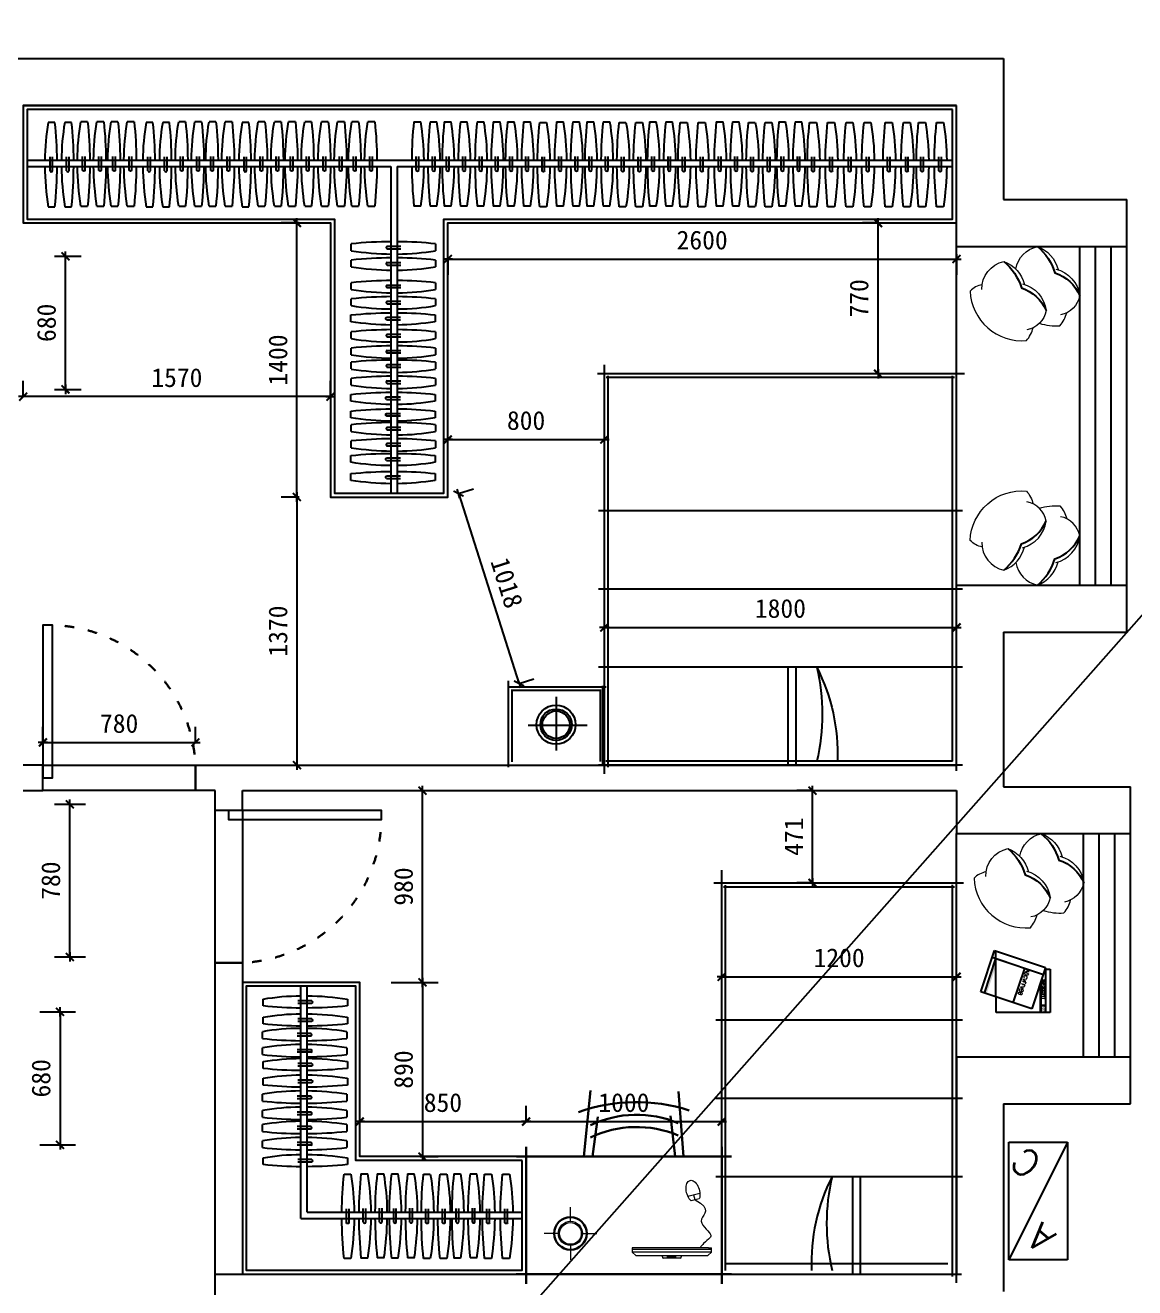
# Model space of a CAD drawing. Header units: millimetres. Extents: x -113526 to 211532, y -79714 to 28306.
# Drawn here: x 160355 to 166026, y -9080 to -2629 of the extents above; entities that cross this region are included whole.
import ezdxf

# ---------------------------------------------------------------- set-up
doc = ezdxf.new("R2010")
doc.units = ezdxf.units.MM
doc.header["$PDMODE"] = 35
doc.linetypes.add('ACAD_ISO03W100', pattern=[30, 12, -18])
doc.linetypes.add('CONTINOUS', pattern=[0])
doc.layers.add('$Longfin_AP_HATCH', color=1, linetype='Continuous')
doc.layers.add('F', color=8, linetype='Continuous')
for name, color, linetype, lineweight in [('0.15', 3, 'Continuous', 15), ('8', 8, 'Continuous', 5), ('WALL', 160, 'Continuous', 30), ('地面', 155, 'Continuous', 5), ('墙线', 7, 'CONTINOUS', 30), ('家具线', 135, 'Continuous', 18)]:
    doc.layers.add(name, color=color, linetype=linetype, lineweight=lineweight)
doc.styles.get("Standard").update_dxf_attribs({"font": 'txt', "bigfont": 'gbcbig.shx'})
doc.styles.add('标准', font='simhei.ttf')
doc.dimstyles.new('A3 HBA_80', dxfattribs={"dimscale": 80, "dimtxt": 2, "dimasz": 0.03, "dimexe": 2, "dimexo": 2.5, "dimgap": 0.6, "dimtad": 1, "dimdec": 0, "dimzin": 0, "dimdsep": 46, "dimtxsty": '标准', "dimblk": 'HBA_DIMENSION_TICK', "dimcen": 0, "dimclrd": 1, "dimclre": 1, "dimclrt": 2, "dimadec": 0, "dimazin": 0, "dimtfac": 1, "dimtdec": 0, "dimtix": 1, "dimtmove": 2, "dimatfit": 3, "dimldrblk": 'DOT', "dimfxl": 1, "dimtvp": 1, "dimtolj": 1, "dimtzin": 0, "dimarcsym": 0})

# ---------------------------------------------------------------- blocks, each defined once
blk = doc.blocks.new('sadffgdj')
at = {"color": 250, "linetype": 'Continuous'}
for p, q in [((108091.4, -7757.5), (108691.7, -7757.5)), ((108091.4, -8057.4), (108091.4, -7757.5)), ((108691.7, -7757.5), (108691.7, -8057.4)), ((108691.7, -8057.4), (108091.4, -8057.4))]:
    blk.add_line(p, q, dxfattribs=at)
at = {"color": 250, "linetype": 'ByBlock'}
blk.add_line((108691.7, -8057.4), (108091.4, -7757.5), dxfattribs=at)
at = {"color": 250, "linetype": 'Continuous'}
for s, p in [('C', (108597.7, -7933)), ('A', (108220.5, -8005.4))]:
    blk.add_text(s, height=135.5, rotation=48.93217, dxfattribs=at).set_placement(p)
blk = doc.blocks.new('HBA_DIMENSION_TICK')
at = {"color": 0, "linetype": 'ByBlock'}
for p, q in [((-10, 0), (0, 0)), ((0, 0), (10, 0))]:
    blk.add_line(p, q, dxfattribs=at)
at = {"color": 50, "linetype": 'ByBlock'}
blk.add_solid([(-10, -7), (-7, -10), (7, 10), (10, 7)], dxfattribs=at)
blk = doc.blocks.new('*D337')
at = {"color": 157, "lineweight": -2, "transparency": 16777216}
for p, q in [((160430.1, -7669.7), (160612.8, -7669.7)), ((160532.8, -7672.1), (160532.8, -8347.3)), ((160430.1, -8349.7), (160612.8, -8349.7))]:
    blk.add_line(p, q, dxfattribs=at)
at = {"layer": 'Defpoints', "color": 0, "transparency": 16777216}
for p in [(160270.1, -7669.7), (160270.1, -8349.7), (160532.8, -8349.7)]:
    blk.add_point(p, dxfattribs=at)
at = {"color": 157, "lineweight": -2, "transparency": 16777216, "xscale": 2.4, "yscale": 2.4, "zscale": 2.4}
for p, rotation in [((160532.8, -7669.7), 90), ((160532.8, -8349.7), 270)]:
    blk.add_blockref('HBA_DIMENSION_TICK', p, dxfattribs=dict(at, rotation=rotation))
at = {"color": 2, "transparency": 16777216, "insert": (160436.3, -8009.7), "char_height": 96, "attachment_point": 5, "rotation": 90, "style": '标准'}
blk.add_mtext('\\A1;680', dxfattribs=at)
blk = doc.blocks.new('_Dot')
at = {"color": 0, "linetype": 'ByBlock', "lineweight": -2}
blk.add_line((-0.5, 0), (-1, 0), dxfattribs=at)
at = {"color": 0, "linetype": 'ByBlock', "const_width": 0.5}
blk.add_lwpolyline([(-0.25, 0, 1), (0.25, 0, 1)], format="xyb", close=True, dxfattribs=at)
blk = doc.blocks.new('dsfbN')
at = {"color": 8}
blk.add_lwpolyline([(173732475.5, 71137090.8, -0.14773), (173732557.5, 71136951.3, -0.213343), (173732677.8, 71136828.2, -0.178662)], format="xyb", dxfattribs=at)
at = {"layer": '0.15', "color": 4, "linetype": 'ByBlock'}
for points in [[(173732355.2, 71136954, -0.356772), (173732475.5, 71137090.8, -0.249542), (173732574.6, 71136966.9, 9.61688)], [(173732358.1, 71136978.1, 0.165541), (173732295, 71136948.5, 0.425989), (173732568.4, 71136680.5, 0.121523), (173732606.1, 71136744.1, -7.115464)], [(173732564, 71136970.6, -0.306663), (173732677.8, 71136828.2, -0.30633), (173732573.9, 71136735.2, 0.872847)]]:
    blk.add_lwpolyline(points, format="xyb", dxfattribs=at)
blk = doc.blocks.new('DGBAehnrgm')
at = {"color": 8}
blk.add_lwpolyline([(173732475.5, 71137090.8, -0.14773), (173732557.5, 71136951.3, -0.213343), (173732677.8, 71136828.2, -0.178662)], format="xyb", dxfattribs=at)
at = {"layer": '0.15', "color": 4, "linetype": 'ByBlock'}
for points in [[(173732358.9, 71136981.9, -0.302541), (173732475.5, 71137090.8, -0.249542), (173732574.6, 71136966.9)], [(173732564, 71136970.6, -0.306663), (173732677.8, 71136828.2, -0.30633), (173732573.9, 71136735.2, 0.872847)], [(173732463.8, 71136698.6, 0.100993), (173732568.4, 71136680.5, 0.121523), (173732606.1, 71136744.1)]]:
    blk.add_lwpolyline(points, format="xyb", dxfattribs=at)
at = {"layer": '$Longfin_AP_HATCH', "color": 2}
blk.add_blockref('dsfbN', (-175.5, -66.5), dxfattribs=at)
blk = doc.blocks.new('A$C23A713F3')
at = {"color": 251}
for p, q in [((2109.7, 1240.7), (20.9, 1240.7)), ((65.4, 0), (65.4, 1276.1)), ((85.4, 50.1), (85.4, 1231.3)), ((85.4, 50.1), (85.4, 1231.3)), ((765.4, 10.5), (765.4, 1270.9)), ((765.4, 10.5), (765.4, 1270.9)), ((1165.4, 10.5), (1165.4, 1270.9)), ((1165.4, 10.5), (1165.4, 1270.9)), ((1565.4, 10.5), (1565.4, 1270.9)), ((1565.4, 10.5), (1565.4, 1270.9)), ((2075.9, 1220.7), (75.5, 1220.7)), ((2075.9, 1220.7), (75.5, 1220.7)), ((2065.4, 750.7), (1565.4, 750.7)), ((2065.4, 750.7), (1565.4, 750.7)), ((2065.4, 710.7), (1565.4, 710.7)), ((2065.4, 710.7), (1565.4, 710.7)), ((2094, 40.7), (0, 40.7)), ((2045.4, 60.7), (76.9, 60.7)), ((2045.4, 60.7), (76.9, 60.7))]:
    blk.add_line(p, q, dxfattribs=at)
at = {"color": 4}
for p, q in [((2109.7, 1240.7), (20.9, 1240.7)), ((65.4, 0), (65.4, 1276.1)), ((2060.1, 1240.7), (1560.1, 1240.7)), ((2064.1, 7.8), (2064.1, 1265.8)), ((2094, 40.7), (0, 40.7))]:
    blk.add_line(p, q, dxfattribs=at)
at = {"color": 250}
blk.add_line((2009.6, 60.7), (2009.6, 1196), dxfattribs=at)
at = {"color": 251}
for centre, radius, start, end in [((1805.4, 1638), 1061, 256.92637, 283.07363), ((2008.6, 1482.3), 983.3, 243.20815, 272.14343)]:
    blk.add_arc(centre, radius, start, end, dxfattribs=at)
blk = doc.blocks.new('fgsnghm')
at = {"layer": '8', "color": 8}
for p, q in [((132898.9, -11031.7), (132898.9, -10959.4)), ((132837, -11093.5), (132764.7, -11093.5)), ((132960.7, -11093.6), (133033.1, -11093.7)), ((132898.8, -11155.4), (132898.8, -11227.8))]:
    blk.add_line(p, q, dxfattribs=at)
for radius in [61.9, 55.5]:
    blk.add_circle((132898.9, -11093.6), radius, dxfattribs=at)
at = {"layer": 'WALL', "color": 4}
for p, q in [((133001.3, -10363), (132968, -10701.1)), ((133451.5, -10367.9), (133477.1, -10701.1)), ((133722.6, -10701.1), (132622.5, -10701.1)), ((132672.1, -10651.1), (132672.1, -11351.1)), ((133672.1, -10651.1), (133672.1, -11351.1)), ((133722.2, -11301.1), (132622.1, -11301.1))]:
    blk.add_line(p, q, dxfattribs=at)
at = {"layer": 'WALL', "color": 8}
for p, q in [((133039.4, -10498.4), (133011.8, -10701.1)), ((133410.6, -10492.7), (133433.7, -10701.1))]:
    blk.add_line(p, q, dxfattribs=at)
blk.add_circle((132898.9, -11093.6), 83.1, dxfattribs=at)
at = {"layer": 'WALL', "color": 4}
blk.add_arc((133236.5, -11303.9), 881.3, 72.24157, 109.67508, dxfattribs=at)
at = {"layer": 'WALL', "color": 8}
for centre in [(133237.7, -11035.4), (133237, -11097.8)]:
    blk.add_arc(centre, 548.1, 67.20626, 115.53363, dxfattribs=at)
at = {"layer": '地面', "color": 8}
for p, q in [((133560.8, -10889.1), (133499.7, -10905.4)), ((133536.9, -10921.9), (133530.3, -10897.2)), ((133557.6, -10916.4), (133516.1, -10927.5)), ((133230.2, -11166.4), (133214.5, -11167.8)), ((133619.5, -11175.4), (133214.5, -11175.4)), ((133619.5, -11188.9), (133214.5, -11188.9)), ((133462, -11220.4), (133372, -11220.4)), ((133395.8, -11220.4), (133395.8, -11206.9)), ((133438.3, -11208.4), (133395.8, -11208.4)), ((133438.3, -11210.6), (133395.8, -11210.6)), ((133438.3, -11213.6), (133395.8, -11213.6)), ((133438.3, -11216.7), (133395.8, -11216.7)), ((133438.3, -11218.9), (133395.8, -11218.9)), ((133438.3, -11220.4), (133438.3, -11206.9))]:
    blk.add_line(p, q, dxfattribs=at)
at = {"layer": '地面', "color": 8, "extrusion": (0, 0, -1)}
blk.add_ellipse((133525.3, -10878.8), major_axis=(-15.1, 56.2), ratio=0.57476, start_param=3.83806, end_param=8.728311, dxfattribs=at)
at = {"layer": '地面', "color": 8}
for centre, start_param, end_param in [((133381.9, -11211.2), 0.463299, 1.540111), ((133452.2, -11211.2), 3.172278, 4.24909)]:
    blk.add_ellipse(centre, major_axis=(-9.53, 9.53), ratio=1, start_param=start_param, end_param=end_param, dxfattribs=at)
blk.add_open_spline([(133536.9, -10921.9), (133624.6, -10969), (133522.3, -11025.5), (133647.4, -11106.9), (133597.8, -11122.3), (133567.1, -11158.9), (133561.2, -11166.4)], degree=3, knots=[0, 0, 0, 0, 95.267972, 207.243527, 324.461045, 354.719429, 354.719429, 354.719429, 354.719429], dxfattribs=at)
at = {"layer": '家具线', "color": 8}
for p, q in [((133214.5, -11167.8), (133214.5, -11188.9)), ((133214.5, -11188.9), (133232.5, -11206.9)), ((133603.8, -11166.4), (133230.2, -11166.4)), ((133232.5, -11206.9), (133601.5, -11206.9)), ((133601.5, -11206.9), (133619.5, -11188.9)), ((133603.8, -11166.4), (133619.5, -11167.8)), ((133619.5, -11188.9), (133619.5, -11167.8))]:
    blk.add_line(p, q, dxfattribs=at)
blk = doc.blocks.new('drtyjj')
at = {"layer": 'F', "color": 8}
for p, q in [((174031251.3, 70471531.8), (174031251.3, 70471497.2)), ((174031433.7, 70471522.5), (174031505.2, 70471522.5)), ((174031433.7, 70471509.1), (174031505.2, 70471509.1)), ((174031682.1, 70471497.2), (174031682.1, 70471531.8))]:
    blk.add_line(p, q, dxfattribs=at)
for centre, radius, start, end in [((174031474.1, 70470091.6), 1457.4, 90.6883, 98.79236), ((174031474, 70473686.5), 2200.6, 264.19054, 269.54468), ((174031438.2, 70471515.8), 8.08, 123.97742, 236.02258), ((174031477.2, 70470315.1), 1233.9, 80.44281, 89.4543), ((174031477.2, 70473347.6), 1861.7, 270.36051, 276.31667)]:
    blk.add_arc(centre, radius, start, end, dxfattribs=at)
blk = doc.blocks.new('hfd')
at = {"layer": 'F', "color": 8}
for p, q in [((-1034314.1, -372042.9), (-1034279.5, -372042.9)), ((-1034231.5, -372042.7), (-1034196.9, -372042.7)), ((-1034304.8, -372225.3), (-1034304.8, -372296.7)), ((-1034291.4, -372225.3), (-1034291.4, -372296.7)), ((-1034222.2, -372225.1), (-1034222.2, -372296.6)), ((-1034208.8, -372225.1), (-1034208.8, -372296.6)), ((-1034279.5, -372473.6), (-1034314.1, -372473.6)), ((-1034196.9, -372473.5), (-1034231.5, -372473.5))]:
    blk.add_line(p, q, dxfattribs=at)
for centre, radius, start, end in [((-1032873.9, -372265.6), 1457.4, 171.20764, 179.3117), ((-1036468.8, -372265.6), 2200.6, 0.45532, 5.80946), ((-1032791.3, -372265.5), 1457.4, 171.20764, 179.3117), ((-1036386.2, -372265.4), 2200.6, 0.45532, 5.80946), ((-1034298.1, -372229.8), 8.08, 33.97742, 146.02258), ((-1034215.5, -372229.6), 8.08, 33.97742, 146.02258), ((-1033097.4, -372268.8), 1233.9, 180.5457, 189.55719), ((-1036129.9, -372268.8), 1861.7, 353.68333, 359.63949), ((-1033014.8, -372268.6), 1233.9, 180.5457, 189.55719), ((-1036047.3, -372268.6), 1861.7, 353.68333, 359.63949)]:
    blk.add_arc(centre, radius, start, end, dxfattribs=at)
blk = doc.blocks.new('*D342')
at = {"color": 157, "lineweight": -2, "transparency": 16777216}
for p, q in [((160505.1, -6609.7), (160662.5, -6609.7)), ((160582.5, -7387.3), (160582.5, -6612.1)), ((160505.1, -7389.7), (160662.5, -7389.7))]:
    blk.add_line(p, q, dxfattribs=at)
at = {"layer": 'Defpoints', "color": 0, "transparency": 16777216}
for p in [(160345.1, -6609.7), (160582.5, -6609.7), (160345.1, -7389.7)]:
    blk.add_point(p, dxfattribs=at)
at = {"color": 157, "lineweight": -2, "transparency": 16777216, "xscale": 2.4, "yscale": 2.4, "zscale": 2.4}
for p, rotation in [((160582.5, -6609.7), 90), ((160582.5, -7389.7), 270)]:
    blk.add_blockref('HBA_DIMENSION_TICK', p, dxfattribs=dict(at, rotation=rotation))
at = {"color": 2, "transparency": 16777216, "insert": (160486, -6999.7), "char_height": 96, "attachment_point": 5, "rotation": 90, "style": '标准'}
blk.add_mtext('\\A1;780', dxfattribs=at)
blk = doc.blocks.new('*D346')
at = {"color": 157, "lineweight": -2, "transparency": 16777216}
for p, q in [((160505.1, -3809.7), (160640.6, -3809.7)), ((160560.6, -4487.3), (160560.6, -3812.1)), ((160505.1, -4489.7), (160640.6, -4489.7))]:
    blk.add_line(p, q, dxfattribs=at)
at = {"layer": 'Defpoints', "color": 0, "transparency": 16777216}
for p in [(160345.1, -3809.7), (160560.6, -3809.7), (160345.1, -4489.7)]:
    blk.add_point(p, dxfattribs=at)
at = {"color": 157, "lineweight": -2, "transparency": 16777216, "xscale": 2.4, "yscale": 2.4, "zscale": 2.4}
for p, rotation in [((160560.6, -3809.7), 90), ((160560.6, -4489.7), 270)]:
    blk.add_blockref('HBA_DIMENSION_TICK', p, dxfattribs=dict(at, rotation=rotation))
at = {"color": 2, "transparency": 16777216, "insert": (160464, -4149.7), "char_height": 96, "attachment_point": 5, "rotation": 90, "style": '标准'}
blk.add_mtext('\\A1;680', dxfattribs=at)
blk = doc.blocks.new('q4yq34')
h = blk.add_hatch()
h.set_pattern_fill('AR-SAND', color=8, scale=0.1, angle=-45, style=0)
h.set_pattern_definition([(352.5, (11138.1767, -104217.2023), (3.34753489, 3.57381349), [0, -3.8608, 0, -4.318, 0, -4.1275]), (322.5, (11138.177, -104217.202), (8.2473285, 1.89010928), [0, -2.0828, 0, -3.4798, 0, -1.3335]), (282.5, (11135.9675, -104214.993), (5.60332312, -5.58299826), [0, -1.27, 0, -4.572, 0, -5.969]), (272.5, (11135.9675, -104214.993), (6.9755078, -3.8228111), [0, -0.635, 0, -2.9972, 0, -3.429])])
h.paths.add_polyline_path([(31271.6, -2113.7), (31241.6, -2113.7), (31241.6, -2133.7), (31271.6, -2133.7)])
at = {"color": 8}
for p, q in [((31086.6, -2114.6), (31086.6, -2093.7)), ((31086.6, -2093.7), (31271.6, -2093.7)), ((31271.6, -2093.7), (31271.6, -2323.7)), ((31008.2, -2330.9), (31080.8, -2112.7)), ((31042, -2324.2), (31109.3, -2122.1)), ((31080.8, -2112.7), (31256.3, -2171.1)), ((31086.6, -2113.7), (31271.6, -2113.7)), ((31144.1, -2133.7), (31271.6, -2133.7)), ((31271.6, -2134.4), (31146.2, -2134.4)), ((31241.6, -2113.7), (31241.6, -2133.7)), ((31230.9, -2250.4), (31083.8, -2201.3)), ((31256.3, -2171.1), (31183.7, -2389.3)), ((31036.6, -2340.4), (31056.3, -2281.3)), ((31183.7, -2389.3), (31008.2, -2330.9)), ((31205.1, -2324.9), (31010.1, -2324.9)), ((31189, -2373.3), (31042, -2324.2)), ((31271.6, -2323.7), (31205.5, -2323.7))]:
    blk.add_line(p, q, dxfattribs=at)
blk.add_solid([(31192.2, -2363.8), (31189, -2373.3), (31073.6, -2324.2), (31070.4, -2333.7)], dxfattribs=at)
at = {"color": 8, "insert": (31129.3, -2116.1), "char_height": 12, "width": 3.736, "attachment_point": 1}
blk.add_mtext('TRFGGGYTT', dxfattribs=at)
at = {"color": 8, "insert": (31093.1, -2181.2), "char_height": 15, "width": 102.736, "attachment_point": 1, "rotation": 342}
blk.add_mtext('ADCVFFVBB', dxfattribs=at)
blk = doc.blocks.new('*D331')
at = {"color": 157, "lineweight": -2, "transparency": 16777216}
for p, q in [((160345.1, -4526.9), (160345.1, -4446.9)), ((161915.1, -4526.9), (161915.1, -4446.9)), ((161912.7, -4526.9), (160347.5, -4526.9))]:
    blk.add_line(p, q, dxfattribs=at)
at = {"layer": 'Defpoints', "color": 0, "transparency": 16777216}
for p in [(160345.1, -4526.9), (160345.1, -4575.6), (161915.1, -4575.6)]:
    blk.add_point(p, dxfattribs=at)
at = {"color": 157, "lineweight": -2, "transparency": 16777216, "xscale": 2.4, "yscale": 2.4, "zscale": 2.4, "rotation": 180}
blk.add_blockref('HBA_DIMENSION_TICK', (160345.1, -4526.9), dxfattribs=at)
at = {"color": 157, "lineweight": -2, "transparency": 16777216, "xscale": 2.4, "yscale": 2.4, "zscale": 2.4}
blk.add_blockref('HBA_DIMENSION_TICK', (161915.1, -4526.9), dxfattribs=at)
at = {"color": 2, "transparency": 16777216, "insert": (161130.1, -4430.4), "char_height": 96, "attachment_point": 5, "style": '标准'}
blk.add_mtext('\\A1;1570', dxfattribs=at)
blk = doc.blocks.new('dsfghgm')
at = {"color": 4}
for p, q in [((52684.4, 16662), (50824, 16662)), ((50854.2, 16706.3), (50854.2, 14617.5)), ((52654.2, 16690.6), (52654.2, 14596.6)), ((52694.9, 14662), (50818.7, 14662))]:
    blk.add_line(p, q, dxfattribs=at)
at = {"color": 251}
for p, q in [((50854.2, 16706.3), (50854.2, 14617.5)), ((52634.2, 16642), (50862.4, 16642)), ((52634.2, 16642), (50862.4, 16642)), ((50874.2, 16672.5), (50874.2, 14672.1)), ((50874.2, 16672.5), (50874.2, 14672.1)), ((51794.2, 16662), (51794.2, 16162)), ((51794.2, 16662), (51794.2, 16162)), ((51834.2, 16662), (51834.2, 16162)), ((51834.2, 16662), (51834.2, 16162)), ((52634.2, 16642), (52634.2, 14673.6)), ((52634.2, 16642), (52634.2, 14673.6)), ((52654.2, 16690.6), (52654.2, 14596.6)), ((52684.4, 16162), (50824, 16162)), ((52684.4, 16162), (50824, 16162)), ((52684.4, 15762), (50824, 15762)), ((52684.4, 15762), (50824, 15762)), ((52684.4, 15362), (50824, 15362)), ((52684.4, 15362), (50824, 15362)), ((52694.9, 14662), (50818.7, 14662)), ((52644.7, 14682), (50863.6, 14682)), ((52644.7, 14682), (50863.6, 14682))]:
    blk.add_line(p, q, dxfattribs=at)
for centre, radius, start, end in [((50906.9, 16402), 1061, 346.92637, 13.07363), ((51062.6, 16605.3), 983.3, 333.20813, 2.14344)]:
    blk.add_arc(centre, radius, start, end, dxfattribs=at)
blk = doc.blocks.new('dsfgbhdm')
at = {"color": 251}
for p, q in [((55994.9, 18339.7), (55994.9, 18841.7)), ((55994.9, 18339.7), (55994.9, 18841.7)), ((56409.7, 18831.9), (55959.9, 18831.9)), ((56396.8, 18825), (55988.9, 18825)), ((56396.8, 18825), (55988.9, 18825)), ((56376.2, 18811.9), (56008.3, 18811.9)), ((56376.2, 18811.9), (56008.3, 18811.9)), ((56010.9, 18358), (56010.9, 18815.7)), ((56010.9, 18358), (56010.9, 18815.7)), ((56190.9, 18442.6), (56190.9, 18744.8)), ((56319.5, 18586.6), (56046.2, 18586.6)), ((56405, 18341.2), (55964.6, 18341.2)), ((56377.8, 18361.2), (56007.8, 18361.2)), ((56377.8, 18361.2), (56007.8, 18361.2))]:
    blk.add_line(p, q, dxfattribs=at)
at = {"color": 4}
for p, q in [((56394.9, 18309.1), (56394.9, 18876.1)), ((56409.7, 18831.9), (55959.9, 18831.9)), ((56405, 18341.2), (55964.6, 18341.2))]:
    blk.add_line(p, q, dxfattribs=at)
at = {"color": 251}
for radius in [100, 100, 80, 80, 70, 70]:
    blk.add_circle((56188.1, 18585), radius, dxfattribs=at)
blk = doc.blocks.new('*D351')
at = {"color": 157, "lineweight": -2, "transparency": 16777216}
for p, q in [((162569.9, -5022.3), (162646.1, -4998)), ((162570.6, -5024.6), (162878.4, -5990.1)), ((162879.1, -5992.3), (162955.3, -5968))]:
    blk.add_line(p, q, dxfattribs=at)
at = {"layer": 'Defpoints', "color": 0, "transparency": 16777216}
for p in [(162515.1, -5039.7), (162879.1, -5992.3), (162824.4, -6009.8)]:
    blk.add_point(p, dxfattribs=at)
at = {"color": 157, "lineweight": -2, "transparency": 16777216, "xscale": 2.4, "yscale": 2.4, "zscale": 2.4}
for p, rotation in [((162569.9, -5022.3), 107.6832998542447), ((162879.1, -5992.3), 287.6832998542447)]:
    blk.add_blockref('HBA_DIMENSION_TICK', p, dxfattribs=dict(at, rotation=rotation))
at = {"color": 2, "transparency": 16777216, "insert": (162816.5, -5478), "char_height": 96, "attachment_point": 5, "rotation": 287.6833, "style": '标准'}
blk.add_mtext('\\A1;1018', dxfattribs=at)
blk = doc.blocks.new('*D332')
at = {"color": 157, "lineweight": -2, "transparency": 16777216}
for p, q in [((162515.1, -4745.8), (162515.1, -4665.8)), ((163315.1, -4745.8), (163315.1, -4665.8)), ((162517.5, -4745.8), (163312.7, -4745.8))]:
    blk.add_line(p, q, dxfattribs=at)
at = {"layer": 'Defpoints', "color": 0, "transparency": 16777216}
for p in [(163315.1, -4745.8), (162515.1, -4798.8), (163315.1, -4798.8)]:
    blk.add_point(p, dxfattribs=at)
at = {"color": 157, "lineweight": -2, "transparency": 16777216, "xscale": 2.4, "yscale": 2.4, "zscale": 2.4, "rotation": 180}
blk.add_blockref('HBA_DIMENSION_TICK', (162515.1, -4745.8), dxfattribs=at)
at = {"color": 157, "lineweight": -2, "transparency": 16777216, "xscale": 2.4, "yscale": 2.4, "zscale": 2.4}
blk.add_blockref('HBA_DIMENSION_TICK', (163315.1, -4745.8), dxfattribs=at)
at = {"color": 2, "transparency": 16777216, "insert": (162915.1, -4649.3), "char_height": 96, "attachment_point": 5, "style": '标准'}
blk.add_mtext('\\A1;800', dxfattribs=at)
blk = doc.blocks.new('*D352')
at = {"color": 157, "lineweight": -2, "transparency": 16777216}
for p, q in [((165115.1, -3799.7), (165115.1, -3904)), ((162515.1, -3824), (162515.1, -3904)), ((162517.5, -3824), (165112.7, -3824))]:
    blk.add_line(p, q, dxfattribs=at)
at = {"layer": 'Defpoints', "color": 0, "transparency": 16777216}
for p in [(165115.1, -3639.7), (162515.1, -3743.4), (165115.1, -3824)]:
    blk.add_point(p, dxfattribs=at)
at = {"color": 157, "lineweight": -2, "transparency": 16777216, "xscale": 2.4, "yscale": 2.4, "zscale": 2.4, "rotation": 180}
blk.add_blockref('HBA_DIMENSION_TICK', (162515.1, -3824), dxfattribs=at)
at = {"color": 157, "lineweight": -2, "transparency": 16777216, "xscale": 2.4, "yscale": 2.4, "zscale": 2.4}
blk.add_blockref('HBA_DIMENSION_TICK', (165115.1, -3824), dxfattribs=at)
at = {"color": 2, "transparency": 16777216, "insert": (163815.1, -3727.4), "char_height": 96, "attachment_point": 5, "style": '标准'}
blk.add_mtext('\\A1;2600', dxfattribs=at)
blk = doc.blocks.new('*D353')
at = {"color": 157, "lineweight": -2, "transparency": 16777216}
for p, q in [((161755.1, -3639.7), (161663.8, -3639.7)), ((161743.8, -5037.3), (161743.8, -3642.1)), ((161755.1, -5039.7), (161663.8, -5039.7))]:
    blk.add_line(p, q, dxfattribs=at)
at = {"layer": 'Defpoints', "color": 0, "transparency": 16777216}
for p in [(161743.8, -3639.7), (161915.1, -3639.7), (161915.1, -5039.7)]:
    blk.add_point(p, dxfattribs=at)
at = {"color": 157, "lineweight": -2, "transparency": 16777216, "xscale": 2.4, "yscale": 2.4, "zscale": 2.4}
for p, rotation in [((161743.8, -3639.7), 90), ((161743.8, -5039.7), 270)]:
    blk.add_blockref('HBA_DIMENSION_TICK', p, dxfattribs=dict(at, rotation=rotation))
at = {"color": 2, "transparency": 16777216, "insert": (161647.3, -4339.7), "char_height": 96, "attachment_point": 5, "rotation": 90, "style": '标准'}
blk.add_mtext('\\A1;1400', dxfattribs=at)
blk = doc.blocks.new('*D354')
at = {"color": 157, "lineweight": -2, "transparency": 16777216}
for p, q in [((160445.1, -6293.7), (160445.1, -6213.7)), ((161225.1, -6293.7), (161225.1, -6213.7)), ((160447.5, -6293.7), (161222.7, -6293.7))]:
    blk.add_line(p, q, dxfattribs=at)
at = {"layer": 'Defpoints', "color": 0, "transparency": 16777216}
for p in [(161225.1, -6293.7), (160445.1, -6409.7), (161225.1, -6409.7)]:
    blk.add_point(p, dxfattribs=at)
at = {"color": 157, "lineweight": -2, "transparency": 16777216, "xscale": 2.4, "yscale": 2.4, "zscale": 2.4, "rotation": 180}
blk.add_blockref('HBA_DIMENSION_TICK', (160445.1, -6293.7), dxfattribs=at)
at = {"color": 157, "lineweight": -2, "transparency": 16777216, "xscale": 2.4, "yscale": 2.4, "zscale": 2.4}
blk.add_blockref('HBA_DIMENSION_TICK', (161225.1, -6293.7), dxfattribs=at)
at = {"color": 2, "transparency": 16777216, "insert": (160835.1, -6197.2), "char_height": 96, "attachment_point": 5, "style": '标准'}
blk.add_mtext('\\A1;780', dxfattribs=at)
blk = doc.blocks.new('*D355')
at = {"color": 157, "lineweight": -2, "transparency": 16777216}
for p, q in [((161755.1, -5039.7), (161663.8, -5039.7)), ((161743.8, -5042.1), (161743.8, -6407.3)), ((161343.8, -6409.7), (161823.8, -6409.7))]:
    blk.add_line(p, q, dxfattribs=at)
at = {"layer": 'Defpoints', "color": 0, "transparency": 16777216}
for p in [(161915.1, -5039.7), (131672.1, -6409.7), (161743.8, -6409.7)]:
    blk.add_point(p, dxfattribs=at)
at = {"color": 157, "lineweight": -2, "transparency": 16777216, "xscale": 2.4, "yscale": 2.4, "zscale": 2.4}
for p, rotation in [((161743.8, -5039.7), 90), ((161743.8, -6409.7), 270)]:
    blk.add_blockref('HBA_DIMENSION_TICK', p, dxfattribs=dict(at, rotation=rotation))
at = {"color": 2, "transparency": 16777216, "insert": (161647.3, -5724.7), "char_height": 96, "attachment_point": 5, "rotation": 90, "style": '标准'}
blk.add_mtext('\\A1;1370', dxfattribs=at)
blk = doc.blocks.new('*D356')
at = {"color": 157, "lineweight": -2, "transparency": 16777216}
for p, q in [((163315.1, -5706.1), (163315.1, -5626.1)), ((165115.1, -5706.1), (165115.1, -5626.1)), ((163317.5, -5706.1), (165112.7, -5706.1))]:
    blk.add_line(p, q, dxfattribs=at)
at = {"layer": 'Defpoints', "color": 0, "transparency": 16777216}
for p in [(165115.1, -5706.1), (163315.1, -5753.4), (165115.1, -5753.4)]:
    blk.add_point(p, dxfattribs=at)
at = {"color": 157, "lineweight": -2, "transparency": 16777216, "xscale": 2.4, "yscale": 2.4, "zscale": 2.4, "rotation": 180}
blk.add_blockref('HBA_DIMENSION_TICK', (163315.1, -5706.1), dxfattribs=at)
at = {"color": 157, "lineweight": -2, "transparency": 16777216, "xscale": 2.4, "yscale": 2.4, "zscale": 2.4}
blk.add_blockref('HBA_DIMENSION_TICK', (165115.1, -5706.1), dxfattribs=at)
at = {"color": 2, "transparency": 16777216, "insert": (164215.1, -5609.6), "char_height": 96, "attachment_point": 5, "style": '标准'}
blk.add_mtext('\\A1;1800', dxfattribs=at)
blk = doc.blocks.new('*D358')
at = {"color": 157, "lineweight": -2, "transparency": 16777216}
for p, q in [((162339.5, -6539.7), (162465.6, -6539.7)), ((162385.6, -7517.3), (162385.6, -6542.1)), ((162225.1, -7519.7), (162465.6, -7519.7))]:
    blk.add_line(p, q, dxfattribs=at)
at = {"layer": 'Defpoints', "color": 0, "transparency": 16777216}
for p in [(162179.5, -6539.7), (162385.6, -6539.7), (162065.1, -7519.7)]:
    blk.add_point(p, dxfattribs=at)
at = {"color": 157, "lineweight": -2, "transparency": 16777216, "xscale": 2.4, "yscale": 2.4, "zscale": 2.4}
for p, rotation in [((162385.6, -6539.7), 90), ((162385.6, -7519.7), 270)]:
    blk.add_blockref('HBA_DIMENSION_TICK', p, dxfattribs=dict(at, rotation=rotation))
at = {"color": 2, "transparency": 16777216, "insert": (162289.1, -7029.7), "char_height": 96, "attachment_point": 5, "rotation": 90, "style": '标准'}
blk.add_mtext('\\A1;980', dxfattribs=at)
blk = doc.blocks.new('*D359')
at = {"color": 157, "lineweight": -2, "transparency": 16777216}
for p, q in [((162225.1, -7519.7), (162465.6, -7519.7)), ((162385.6, -7522.1), (162385.6, -8407.3)), ((162373.2, -8409.7), (162465.6, -8409.7))]:
    blk.add_line(p, q, dxfattribs=at)
at = {"layer": 'Defpoints', "color": 0, "transparency": 16777216}
for p in [(162065.1, -7519.7), (162213.2, -8409.7), (162385.6, -8409.7)]:
    blk.add_point(p, dxfattribs=at)
at = {"color": 157, "lineweight": -2, "transparency": 16777216, "xscale": 2.4, "yscale": 2.4, "zscale": 2.4}
for p, rotation in [((162385.6, -7519.7), 90), ((162385.6, -8409.7), 270)]:
    blk.add_blockref('HBA_DIMENSION_TICK', p, dxfattribs=dict(at, rotation=rotation))
at = {"color": 2, "transparency": 16777216, "insert": (162289.1, -7964.7), "char_height": 96, "attachment_point": 5, "rotation": 90, "style": '标准'}
blk.add_mtext('\\A1;890', dxfattribs=at)
blk = doc.blocks.new('*D360')
at = {"color": 157, "lineweight": -2, "transparency": 16777216}
for p, q in [((162065.1, -8230.7), (162065.1, -8150.7)), ((162915.1, -8230.7), (162915.1, -8150.7)), ((162067.5, -8230.7), (162912.7, -8230.7))]:
    blk.add_line(p, q, dxfattribs=at)
at = {"layer": 'Defpoints', "color": 0, "transparency": 16777216}
for p in [(162915.1, -8230.7), (162065.1, -8281.2), (162915.1, -8359.7)]:
    blk.add_point(p, dxfattribs=at)
at = {"color": 157, "lineweight": -2, "transparency": 16777216, "xscale": 2.4, "yscale": 2.4, "zscale": 2.4, "rotation": 180}
blk.add_blockref('HBA_DIMENSION_TICK', (162065.1, -8230.7), dxfattribs=at)
at = {"color": 157, "lineweight": -2, "transparency": 16777216, "xscale": 2.4, "yscale": 2.4, "zscale": 2.4}
blk.add_blockref('HBA_DIMENSION_TICK', (162915.1, -8230.7), dxfattribs=at)
at = {"color": 2, "transparency": 16777216, "insert": (162490.1, -8134.2), "char_height": 96, "attachment_point": 5, "style": '标准'}
blk.add_mtext('\\A1;850', dxfattribs=at)
blk = doc.blocks.new('*D361')
at = {"color": 157, "lineweight": -2, "transparency": 16777216}
for p, q in [((162915.1, -8230.7), (162915.1, -8150.7)), ((163915.1, -8230.7), (163915.1, -8150.7)), ((162917.5, -8230.7), (163912.7, -8230.7))]:
    blk.add_line(p, q, dxfattribs=at)
at = {"layer": 'Defpoints', "color": 0, "transparency": 16777216}
for p in [(163915.1, -8230.7), (163915.1, -8302.2), (162915.1, -8359.7)]:
    blk.add_point(p, dxfattribs=at)
at = {"color": 157, "lineweight": -2, "transparency": 16777216, "xscale": 2.4, "yscale": 2.4, "zscale": 2.4, "rotation": 180}
blk.add_blockref('HBA_DIMENSION_TICK', (162915.1, -8230.7), dxfattribs=at)
at = {"color": 157, "lineweight": -2, "transparency": 16777216, "xscale": 2.4, "yscale": 2.4, "zscale": 2.4}
blk.add_blockref('HBA_DIMENSION_TICK', (163915.1, -8230.7), dxfattribs=at)
at = {"color": 2, "transparency": 16777216, "insert": (163415.1, -8134.2), "char_height": 96, "attachment_point": 5, "style": '标准'}
blk.add_mtext('\\A1;1000', dxfattribs=at)
blk = doc.blocks.new('*D362')
at = {"color": 157, "lineweight": -2, "transparency": 16777216}
for p, q in [((164379.2, -6539.7), (164299.2, -6539.7)), ((164379.2, -7008.7), (164379.2, -6542.1)), ((164379.2, -7011.1), (164299.2, -7011.1))]:
    blk.add_line(p, q, dxfattribs=at)
at = {"layer": 'Defpoints', "color": 0, "transparency": 16777216}
for p in [(164379.2, -6539.7), (164438.1, -6539.7), (164438.1, -7011.1)]:
    blk.add_point(p, dxfattribs=at)
at = {"color": 157, "lineweight": -2, "transparency": 16777216, "xscale": 2.4, "yscale": 2.4, "zscale": 2.4}
for p, rotation in [((164379.2, -6539.7), 90), ((164379.2, -7011.1), 270)]:
    blk.add_blockref('HBA_DIMENSION_TICK', p, dxfattribs=dict(at, rotation=rotation))
at = {"color": 2, "transparency": 16777216, "insert": (164283.2, -6775.4), "char_height": 96, "attachment_point": 5, "rotation": 90, "style": '标准'}
blk.add_mtext('\\A1;471', dxfattribs=at)
blk = doc.blocks.new('*D363')
at = {"color": 157, "lineweight": -2, "transparency": 16777216}
for p, q in [((163915.1, -7491), (163915.1, -7411)), ((165115.1, -7491), (165115.1, -7411)), ((163917.5, -7491), (165112.7, -7491))]:
    blk.add_line(p, q, dxfattribs=at)
at = {"layer": 'Defpoints', "color": 0, "transparency": 16777216}
for p in [(165115.1, -7491), (163915.1, -7558.2), (165115.1, -7558.2)]:
    blk.add_point(p, dxfattribs=at)
at = {"color": 157, "lineweight": -2, "transparency": 16777216, "xscale": 2.4, "yscale": 2.4, "zscale": 2.4, "rotation": 180}
blk.add_blockref('HBA_DIMENSION_TICK', (163915.1, -7491), dxfattribs=at)
at = {"color": 157, "lineweight": -2, "transparency": 16777216, "xscale": 2.4, "yscale": 2.4, "zscale": 2.4}
blk.add_blockref('HBA_DIMENSION_TICK', (165115.1, -7491), dxfattribs=at)
at = {"color": 2, "transparency": 16777216, "insert": (164515.1, -7394.5), "char_height": 96, "attachment_point": 5, "style": '标准'}
blk.add_mtext('\\A1;1200', dxfattribs=at)
blk = doc.blocks.new('*D379')
at = {"color": 157, "lineweight": -2, "transparency": 16777216}
for p, q in [((164714, -3639.7), (164634, -3639.7)), ((164714, -4407.3), (164714, -3642.1)), ((164714, -4409.7), (164634, -4409.7))]:
    blk.add_line(p, q, dxfattribs=at)
at = {"layer": 'Defpoints', "color": 0, "transparency": 16777216}
for p in [(164714, -3639.7), (164756.5, -3639.7), (164756.5, -4409.7)]:
    blk.add_point(p, dxfattribs=at)
at = {"color": 157, "lineweight": -2, "transparency": 16777216, "xscale": 2.4, "yscale": 2.4, "zscale": 2.4}
for p, rotation in [((164714, -3639.7), 90), ((164714, -4409.7), 270)]:
    blk.add_blockref('HBA_DIMENSION_TICK', p, dxfattribs=dict(at, rotation=rotation))
at = {"color": 2, "transparency": 16777216, "insert": (164617.5, -4024.7), "char_height": 96, "attachment_point": 5, "rotation": 90, "style": '标准'}
blk.add_mtext('\\A1;770', dxfattribs=at)

msp = doc.modelspace()

# ---------------------------------------------------------------- linework, layer by layer
at = {"ltscale": 200}
for p, q in [((157525.1, -2799.7), (165355.1, -2799.7)), ((165355.1, -2799.7), (165355.1, -3519.7)), ((160345.1, -3039.7), (165115.1, -3039.7)), ((165115.1, -3759.7), (165115.1, -3039.7)), ((165115.1, -3639.7), (165115.1, -3039.7)), ((165355.1, -3519.7), (165985.1, -3519.7)), ((165985.1, -3759.7), (165985.1, -3519.7)), ((165115.1, -3759.7), (165985.1, -3759.7)), ((165115.1, -6409.7), (165115.1, -5489.7)), ((165115.1, -5489.7), (165985.1, -5489.7)), ((165985.1, -5729.7), (165985.1, -5489.7)), ((165355.1, -5729.7), (165355.1, -6519.7)), ((165355.1, -5729.7), (165985.1, -5729.7)), ((160445.1, -6409.7), (160345.1, -6409.7)), ((160445.1, -6539.7), (160445.1, -6409.7)), ((161225.1, -6539.7), (161225.1, -6409.7)), ((161225.1, -6409.7), (165115.1, -6409.7)), ((160345.1, -6539.7), (160445.1, -6539.7)), ((161325.1, -6539.7), (161225.1, -6539.7)), ((161325.1, -6639.7), (161325.1, -6539.7)), ((161465.1, -6639.7), (161465.1, -6539.7)), ((161465.1, -6539.7), (165115.1, -6539.7)), ((165115.1, -6539.7), (165115.1, -6759.7)), ((165355.1, -6519.7), (166005.1, -6519.7)), ((166005.1, -6759.7), (166005.1, -6519.7)), ((161325.1, -6639.7), (161465.1, -6639.7)), ((165115.1, -6759.7), (166005.1, -6759.7)), ((161325.1, -9249.7), (161325.1, -7419.7)), ((161325.1, -7419.7), (161465.1, -7419.7)), ((161465.1, -7419.7), (161465.1, -9009.7)), ((165115.1, -7899.7), (165115.1, -9009.7)), ((165115.1, -7899.7), (166005.1, -7899.7)), ((166005.1, -8139.7), (166005.1, -7899.7)), ((165355.1, -8139.7), (165355.1, -9099.7)), ((165355.1, -8139.7), (166005.1, -8139.7)), ((161325.1, -9009.7), (165115.1, -9009.7))]:
    msp.add_line(p, q, dxfattribs=at)
at = {"color": 8}
for p, q in [((160365.1, -3318.8, 0), (165095.1, -3318.8, 0)), ((160365.1, -3351.2, 0), (162224.4, -3351.2, 0)), ((162224.4, -3351.2, 0), (162224.4, -5019.7)), ((162256.8, -3351.2, 0), (165095.1, -3351.2, 0)), ((162256.8, -3351.2, 0), (162256.8, -5019.7)), ((161764.1, -8725.2, 0), (161764.1, -7539.7)), ((161796.5, -8692.8, 0), (161796.5, -7539.7)), ((161796.5, -8692.8, 0), (162895.1, -8692.8)), ((161764.1, -8725.2, 0), (162895.1, -8725.2))]:
    msp.add_line(p, q, dxfattribs=at)
at = {"color": 8, "ltscale": 200}
for p, q in [((165115.1, -5489.7), (165115.1, -3759.7)), ((165825.1, -5489.7), (165825.1, -3759.7)), ((165905.1, -5489.7), (165905.1, -3759.7)), ((165115.1, -7899.7), (165115.1, -6759.7)), ((165845.1, -7899.7), (165845.1, -6759.7)), ((165925.1, -7899.7), (165925.1, -6759.7))]:
    msp.add_line(p, q, dxfattribs=at)
at = {"color": 4, "ltscale": 200}
for p, q in [((165745.1, -5489.7), (165745.1, -3759.7)), ((165985.1, -5489.7), (165985.1, -3759.7)), ((165765.1, -7899.7), (165765.1, -6759.7)), ((166005.1, -7899.7), (166005.1, -6759.7))]:
    msp.add_line(p, q, dxfattribs=at)
at = {"color": 2}
msp.add_lwpolyline([(174315.4, 3686.1), (151398.3, -22219.4)], dxfattribs=at)
at = {"color": 4}
for points in [[(165115.1, -3039.7), (165065.1, -3039.7), (160345.1, -3039.7), (160345.1, -3639.7), (161915.1, -3639.7), (161915.1, -5039.7), (162515.1, -5039.7), (162515.1, -3639.7), (165115.1, -3639.7)], [(160445.1, -6474.7), (160495.1, -6474.7), (160495.1, -5694.7), (160445.1, -5694.7)], [(161395.1, -6639.7), (162175.1, -6639.7), (162175.1, -6689.7), (161395.1, -6689.7)], [(162915.1, -8409.7), (162065.1, -8409.7), (162065.1, -7519.7), (161465.1, -7519.7), (161465.1, -9009.7), (162915.1, -9009.7)]]:
    msp.add_lwpolyline(points, close=True, dxfattribs=at)
at = {"color": 8}
for points in [[(165095.1, -3059.7), (165065.1, -3059.7), (160365.1, -3059.7), (160365.1, -3619.7), (161935.1, -3619.7), (161935.1, -5019.7), (162495.1, -5019.7), (162495.1, -3619.7), (165095.1, -3619.7)], [(162895.1, -8429.7), (162045.1, -8429.7), (162045.1, -7539.7), (161485.1, -7539.7), (161485.1, -8989.7), (162895.1, -8989.7)]]:
    msp.add_lwpolyline(points, close=True, dxfattribs=at)
at = {"color": 8, "ltscale": 200}
for points in [[(161225.1, -6409.7), (161225.1, -6539.7), (160445.1, -6539.7), (160445.1, -6409.7)], [(161465.1, -6639.7), (161465.1, -7419.7), (161325.1, -7419.7), (161325.1, -6639.7)]]:
    msp.add_lwpolyline(points, close=True, dxfattribs=at)
at = {"layer": '墙线', "color": 250, "linetype": 'ACAD_ISO03W100', "ltscale": 4}
for centre, radius, start, end in [((160478.1, -6442.2), 747.7, 357.50874, 88.69823), ((161430.1, -6675.4), 745.1, 267.30776, 358.89921)]:
    msp.add_arc(centre, radius, start, end, dxfattribs=at)

# ---------------------------------------------------------------- block references
at = {"layer": '$Longfin_AP_HATCH', "color": 2}
for p, rotation in [((-169361849, -80650687.5), 3.173888100987826), ((-169361829, -80653687.5), 3.173888100942678)]:
    msp.add_blockref('DGBAehnrgm', p, dxfattribs=dict(at, rotation=rotation))
at = {"layer": '$Longfin_AP_HATCH', "color": 2, "xscale": -1, "rotation": 176.8261118990123}
msp.add_blockref('DGBAehnrgm', (-169361849, 80641438), dxfattribs=at)
at = {"rotation": 90}
for p in [(70632004.2, -174034807.7, 0), (70632088.9, -174034807.7, 0), (70632504.8, -174034807.7, 0), (70632589.5, -174034807.7, 0), (70632995.8, -174034807.7, 0)]:
    msp.add_blockref('drtyjj', p, dxfattribs=at)
at = {"color": 7, "xscale": -1, "rotation": 180}
for p in [(1194953.2, -375596.5, 0), (1195108.4, -375596.5, 0), (1195453.8, -375596.5, 0), (1195608.9, -375596.5, 0), (1195860.1, -375596.5, 0), (1196015.2, -375596.5, 0), (1196183.2, -375596.5, 0), (1196338.4, -375596.5, 0)]:
    msp.add_blockref('hfd', p, dxfattribs=at)
at = {"color": 7}
for p, rotation in [((-871855.1, -375596.5, 0), 180), ((-871700, -375596.5, 0), 180), ((-871531.9, -375596.5, 0), 180), ((-871376.8, -375596.5, 0), 180), ((-871125.6, -375596.5, 0), 180), ((-870970.5, -375596.5, 0), 180), ((-870650.8, -375596.5, 0), 180), ((-870309.5, -375596.5, 0), 180), ((-869989.8, -375596.5, 0), 180), ((-210021, 1030450.4, 0), 90), ((-210021, 1030252.2, 0), 90), ((-210021, 1030001, 0), 90), ((-210021, 1029845.9, 0), 90), ((-210021, 1029526.2, 0), 90), ((534041.8, -1042085.7, 0), 270), ((534041.8, -1042405.4, 0), 270), ((534041.8, -1042560.5, 0), 270), ((-872125.6, -380970.6, 0), 180), ((-871970.5, -380970.6, 0), 180), ((-871650.8, -380970.6, 0), 180)]:
    msp.add_blockref('hfd', p, dxfattribs=dict(at, rotation=rotation))
at = {"xscale": -1}
for p, rotation in [((-70308512.5, -174034807.7, 0), 270), ((-70308106.2, -174034807.7, 0), 270), ((-70308021.5, -174034807.7, 0), 270), ((-70307794, -174034807.7, 0), 270), ((-70307701.8, -174034807.7, 0), 270), ((-70307445.2, -174034807.7, 0), 270), ((-70307360.5, -174034807.7, 0), 270), ((-70307133, -174034807.7, 0), 270), ((-70307040.8, -174034807.7, 0), 270), ((-70306946.6, -174034807.7, 0), 270), ((-70306854.3, -174034807.7, 0), 270), ((-70306745.9, -174034807.7, 0), 270), ((-70306653.7, -174034807.7, 0), 270), ((-70306575.8, -174034807.7, 0), 270), ((-70306483.7, -174034807.7, 0), 270), ((-173869232.2, 70467387.9, 0), 180), ((-173869232.2, 70466981.6, 0), 180), ((-173869232.2, 70466896.9, 0), 180), ((-173869232.2, 70466669.4, 0), 180), ((-173869232.2, 70466577.2, 0), 180), ((-70309512.5, -174040181.8, 0), 270), ((-70309106.2, -174040181.8, 0), 270), ((-70309021.5, -174040181.8, 0), 270), ((-70308794, -174040181.8, 0), 270), ((-70308701.8, -174040181.8, 0), 270)]:
    msp.add_blockref('drtyjj', p, dxfattribs=dict(at, rotation=rotation))
at = {"color": 2, "xscale": -1, "rotation": 180}
msp.add_blockref('dsfghgm', (112461, 10252.3), dxfattribs=at)
at = {"color": 2}
for name, p, rotation in [('dsfgbhdm', (144483.2, 49985.1), 270), ('A$C23A713F3', (163874.4, -6945.7), 270), ('sadffgdj', (157625.5, -117028.3), 90)]:
    msp.add_blockref(name, p, dxfattribs=dict(at, rotation=rotation))
at = {"xscale": 1.200000000011642, "yscale": 1.199999999982538, "zscale": 1.199999999997087, "rotation": 270}
msp.add_blockref('q4yq34', (168106, 29852.6), dxfattribs=at)
at = {"xscale": -1}
for p in [(174193253, -70479136.7, 0), (174193253, -70479228.9, 0), (174193253, -70479456.4, 0), (174193253, -70479541.1, 0), (174193253, -70479947.4, 0)]:
    msp.add_blockref('drtyjj', p, dxfattribs=at)
at = {"color": 2}
msp.add_blockref('fgsnghm', (30243, 2291.3), dxfattribs=at)

# ---------------------------------------------------------------- dimensions: what is measured, and where the dimension line sits
for base, p1, p2, picture, middle in [((161743.8, -3639.7), (161915.1, -5039.7), (161915.1, -3639.7), '*D353', (161647.3, -4339.7)), ((164714, -3639.7), (164756.5, -4409.7), (164756.5, -3639.7), '*D379', (164617.5, -4024.7)), ((160560.6, -3809.7), (160345.1, -4489.7), (160345.1, -3809.7), '*D346', (160464, -4149.7)), ((161743.8, -6409.7), (161915.1, -5039.7), (131672.1, -6409.7), '*D355', (161647.3, -5724.7)), ((162385.6, -6539.7), (162065.1, -7519.7), (162179.5, -6539.7), '*D358', (162289.1, -7029.7)), ((164379.2, -6539.7), (164438.1, -7011.1), (164438.1, -6539.7), '*D362', (164283.2, -6775.4)), ((160582.5, -6609.7), (160345.1, -7389.7), (160345.1, -6609.7), '*D342', (160486, -6999.7)), ((162385.6, -8409.7), (162065.1, -7519.7), (162213.2, -8409.7), '*D359', (162289.1, -7964.7)), ((160532.8, -8349.7), (160270.1, -7669.7), (160270.1, -8349.7), '*D337', (160436.3, -8009.7))]:
    dim = msp.add_linear_dim(base=base, p1=p1, p2=p2, angle=90, dimstyle='A3 HBA_80', override={"dimtxt": 1.2, "dimexe": 1, "dimexo": 2, "dimclrd": 157, "dimclre": 157, "dimfxl": 5, "dimfxlon": 1}, dxfattribs=at)
    dim.commit()
    dim.dimension.update_dxf_attribs({"geometry": picture, "text_midpoint": middle})
for base, p1, p2, picture, middle in [((165115.1, -3824), (162515.1, -3743.4), (165115.1, -3639.7), '*D352', (163815.1, -3727.4)), ((160345.1, -4526.9), (161915.1, -4575.6), (160345.1, -4575.6), '*D331', (161130.1, -4430.4)), ((163315.1, -4745.8), (162515.1, -4798.8), (163315.1, -4798.8), '*D332', (162915.1, -4649.3)), ((165115.1, -5706.1), (163315.1, -5753.4), (165115.1, -5753.4), '*D356', (164215.1, -5609.6)), ((161225.1, -6293.7), (160445.1, -6409.7), (161225.1, -6409.7), '*D354', (160835.1, -6197.2)), ((165115.1, -7491), (163915.1, -7558.2), (165115.1, -7558.2), '*D363', (164515.1, -7394.5)), ((162915.1, -8230.7), (162065.1, -8281.2), (162915.1, -8359.7), '*D360', (162490.1, -8134.2)), ((163915.1, -8230.7), (162915.1, -8359.7), (163915.1, -8302.2), '*D361', (163415.1, -8134.2))]:
    dim = msp.add_linear_dim(base=base, p1=p1, p2=p2, dimstyle='A3 HBA_80', override={"dimtxt": 1.2, "dimexe": 1, "dimexo": 2, "dimclrd": 157, "dimclre": 157, "dimfxl": 5, "dimfxlon": 1}, dxfattribs=at)
    dim.commit()
    dim.dimension.update_dxf_attribs({"geometry": picture, "text_midpoint": middle})
dim = msp.add_aligned_dim(p1=(162515.1, -5039.7), p2=(162824.4, -6009.8), distance=57.4, dimstyle='A3 HBA_80', override={"dimtxt": 1.2, "dimexe": 1, "dimexo": 2, "dimclrd": 157, "dimclre": 157, "dimfxl": 5, "dimfxlon": 1}, dxfattribs=at)
dim.commit()
dim.dimension.update_dxf_attribs({"geometry": '*D351', "text_midpoint": (162816.5, -5478)})

doc.saveas('drawing.dxf')
